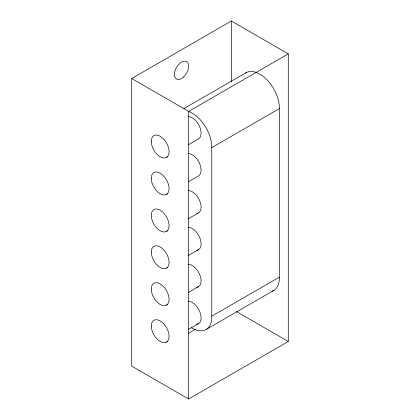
<?xml version="1.0" encoding="UTF-8"?>
<svg xmlns="http://www.w3.org/2000/svg" width="420" height="420" viewBox="0 0 420 420"><rect width="100%" height="100%" fill="white"/><g stroke="black" fill="none" stroke-linecap="round" stroke-linejoin="round"><path stroke-width="0.63" d="M191.294 327.642A27.678 15.981 60 0 0 211.769 316.176L211.775 147.609A27.678 15.981 60 0 0 188.176 111.3M271.924 291.307A27.678 15.981 60 0 0 279.373 277.147L279.379 108.575A27.678 15.981 60 0 0 267.089 79.926A27.678 15.981 60 0 0 245.317 73.159M131.717 78.519L231.352 21L288.283 53.87L288.283 341.481L188.648 399L131.717 366.13L131.717 78.519L188.648 111.389L288.283 53.87M183.839 108.623L246.335 72.545M166.478 157.416L167.601 156.765M188.386 144.764L198.497 138.925A12.579 7.261 60 0 0 199.437 126.221A12.579 7.261 60 0 0 188.27 116.545M211.775 147.609L279.379 108.575M166.478 194.392L167.601 193.746M188.386 181.745L198.497 175.907A12.579 7.261 60 0 0 199.437 163.202A12.579 7.261 60 0 0 188.27 153.526M166.21 231.515A12.579 7.261 60 0 0 162.845 212.21A12.579 7.261 60 0 0 151.505 217.707A12.579 7.261 60 0 0 166.21 231.515L167.895 230.538M188.118 218.862L198.23 213.024M166.478 268.144L167.601 267.498M188.386 255.497L198.497 249.653M166.478 305.125L167.601 304.474M188.386 292.472L198.497 286.634M166.478 342.101L167.601 341.455M188.386 329.453L198.497 323.61M211.769 316.176L279.373 277.147M188.328 333.449L195.689 329.201M206.477 329.301L274.082 290.267M236.423 311.54L288.283 341.481M231.352 21L231.352 81.926M188.648 111.389L188.648 399M188.606 190.517A12.579 7.261 60 0 1 200.046 201.653A12.579 7.261 60 0 1 197.001 213.407M188.27 227.278A12.579 7.261 60 0 1 200.051 238.445A12.579 7.261 60 0 1 196.655 250.226M188.27 264.253A12.579 7.261 60 0 1 200.051 275.425A12.579 7.261 60 0 1 196.655 287.201M188.27 301.235A12.579 7.261 60 0 1 200.051 312.401A12.579 7.261 60 0 1 196.655 324.182M183.304 77.238A10.064 5.812 -60 0 0 186.617 61.619A10.064 5.812 -60 0 0 174.678 72.051A10.064 5.812 -60 0 0 183.304 77.238M151.289 326.072A12.579 7.261 60 0 0 164.635 342.668A12.579 7.261 60 0 0 164.635 324.881A12.579 7.261 60 0 0 151.289 326.072M151.289 289.091A12.579 7.261 60 0 0 164.635 305.692A12.579 7.261 60 0 0 164.635 287.899A12.579 7.261 60 0 0 151.289 289.091M151.289 252.116A12.579 7.261 60 0 0 164.635 268.711A12.579 7.261 60 0 0 164.635 250.924A12.579 7.261 60 0 0 151.289 252.116M151.289 141.383A12.579 7.261 60 0 0 164.635 157.983A12.579 7.261 60 0 0 164.635 140.191A12.579 7.261 60 0 0 151.289 141.383M151.289 178.364A12.579 7.261 60 0 0 164.635 194.964A12.579 7.261 60 0 0 164.635 177.172A12.579 7.261 60 0 0 151.289 178.364"/></g></svg>
